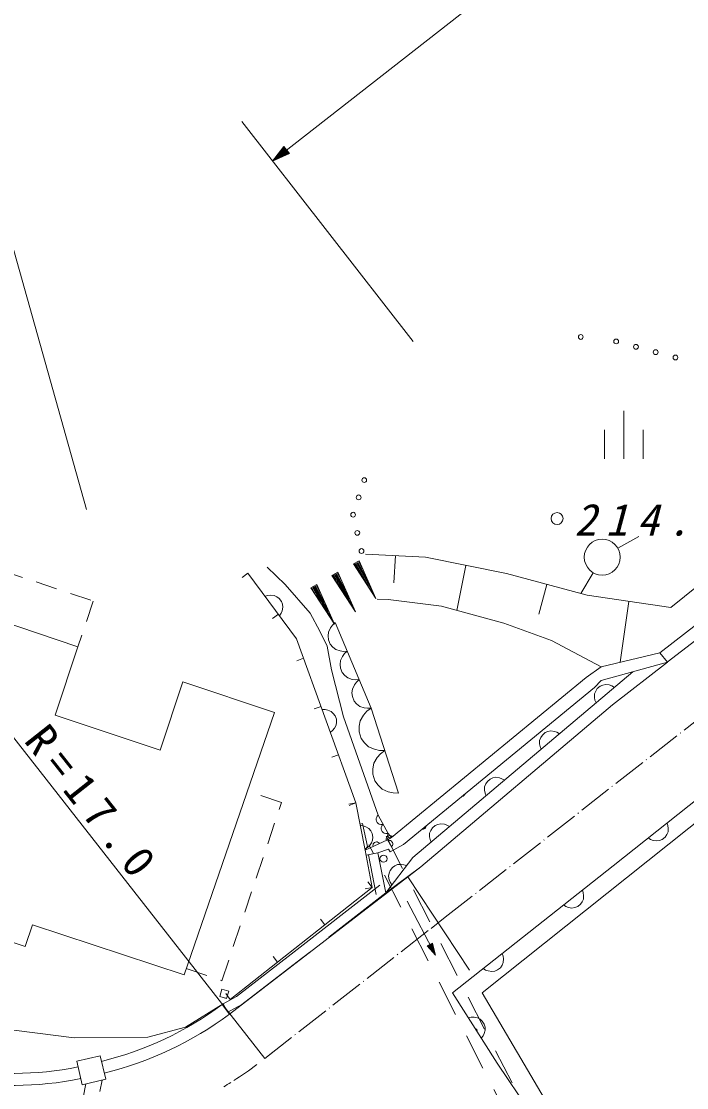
# Model space of a CAD drawing. Units: millimetres, scale not verified. Extents: x 40000 to 680000, y 20000 to 380000.
# Drawn here: x 362709 to 390340, y 267432 to 311715 of the extents above; entities that cross this region are included whole.
import ezdxf

# ---------------------------------------------------------------- set-up
doc = ezdxf.new("R2010")
doc.units = ezdxf.units.MM
doc.header["$LTSCALE"] = 1000
for name, pattern in [('USER2', [2.5, 1.5, -1]), ('USER3', [1.799999, 1.416393, -0.177049, 0.029508, -0.177049]), ('USER4', [2, 1.5, -0.5]), ('USER5', [4, 3, -1]), ('USER6', [1.5, 0.9, -0.6])]:
    doc.linetypes.add(name, pattern=pattern)
for name, color, linetype, lineweight in [('S-BGD', 7, 'Continuous', 13), ('S-BGD-HTXT', 6, 'Continuous', 13), ('S-BMK-SRVR', 3, 'Continuous', 13)]:
    doc.layers.add(name, color=color, linetype=linetype, lineweight=lineweight)
doc.styles.add('ＭＳ ゴシック', font='')
doc.styles.get('ＭＳ ゴシック').set_extended_font_data('MS Gothic')

msp = doc.modelspace()

# ---------------------------------------------------------------- linework, layer by layer
at = {"layer": 'S-BGD'}
for p, q in [((373617, 306523), (373141, 305913)), ((373202, 305961), (373620, 306489)), ((373263, 306008), (373615, 306450)), ((373615, 306450), (373776, 306243)), ((373848, 306227), (373617, 306523)), ((373620, 306489), (373816, 306238)), ((373141, 305913), (373848, 306227)), ((373816, 306238), (373203, 305962)), ((373776, 306243), (373263, 306008)), ((373322, 306054), (373610, 306410)), ((373737, 306248), (373322, 306054)), ((373382, 306102), (373605, 306371)), ((373697, 306253), (373382, 306102)), ((373441, 306148), (373600, 306331)), ((373658, 306257), (373441, 306148)), ((373502, 306195), (373595, 306292)), ((373607, 306277), (373502, 306195)), ((373618, 306262), (373502, 306195)), ((373595, 306292), (373618, 306262)), ((373600, 306331), (373658, 306257)), ((373605, 306371), (373697, 306253)), ((373610, 306410), (373737, 306248)), ((389224, 285495), (407668, 299795)), ((387728, 295541), (387728, 293541)), ((386928, 294746), (386928, 293546)), ((388528, 294746), (388528, 293546)), ((394951, 291651), (389681, 287371)), ((387488, 289830), (388359, 290320)), ((376738, 289308), (376506, 289182)), ((376506, 289182), (377437, 287753)), ((376706, 288879), (376547, 289170)), ((376577, 289186), (376921, 288556)), ((377142, 288222), (376606, 289203)), ((376636, 289219), (377357, 287898)), ((377202, 288254), (376666, 289235)), ((376689, 289247), (377033, 288617)), ((376881, 288975), (376722, 289266)), ((377437, 287753), (376738, 289308)), ((379488, 289458), (377000, 289592)), ((378244, 289525), (378184, 288398)), ((382859, 288789), (379488, 289458)), ((372120, 288802), (371879, 288623)), ((374141, 286067), (372120, 288802)), ((372917, 289046), (373672, 288329)), ((375850, 288841), (375605, 288707)), ((376278, 287690), (375711, 288729)), ((375743, 288746), (376506, 287348)), ((376342, 287725), (375774, 288764)), ((375798, 288777), (376163, 288109)), ((376002, 288488), (375834, 288796)), ((376590, 287194), (375850, 288841)), ((381174, 289123), (380801, 287247)), ((386203, 287879), (382859, 288789)), ((386453, 288816), (385945, 287955)), ((373672, 288329), (374710, 287140)), ((374980, 288326), (374735, 288192)), ((375132, 287973), (374963, 288281)), ((375720, 286679), (374980, 288326)), ((375605, 288707), (376590, 287194)), ((375816, 288387), (375648, 288695)), ((375680, 288712), (376044, 288044)), ((384531, 288334), (384196, 287101)), ((387282, 276649), (402071, 288398)), ((372833, 287837), (372950, 287873)), ((372950, 287873), (373064, 287883)), ((373064, 287883), (373209, 287872)), ((373209, 287872), (373322, 287819)), ((374735, 288192), (375720, 286679)), ((374946, 287872), (374778, 288180)), ((374809, 288197), (375174, 287529)), ((375408, 287175), (374841, 288214)), ((374872, 288231), (375636, 286833)), ((375471, 287210), (374904, 288249)), ((374928, 288262), (375292, 287594)), ((381848, 271371), (402674, 287966)), ((389681, 287371), (386203, 287879)), ((373322, 287819), (373420, 287745)), ((373420, 287745), (373512, 287620)), ((373512, 287620), (373554, 287505)), ((373554, 287505), (373571, 287381)), ((377948, 287699), (377484, 287722)), ((380152, 287421), (377948, 287699)), ((382751, 286725), (380152, 287421)), ((387942, 287625), (387573, 285102)), ((361266, 287012), (365060, 285744)), ((373385, 287090), (373144, 286912)), ((373498, 287131), (373428, 287033)), ((373541, 287237), (373498, 287131)), ((373571, 287381), (373541, 287237)), ((374710, 287140), (375107, 286385)), ((375545, 286523), (375464, 286353)), ((375631, 286642), (375545, 286523)), ((375748, 286744), (375631, 286642)), ((377239, 283195), (375748, 286744)), ((384723, 286005), (382751, 286725)), ((376604, 279257), (374141, 286067)), ((375107, 286385), (375409, 285762)), ((375464, 286353), (375448, 286193)), ((375448, 286193), (375462, 286035)), ((365060, 285744), (364109, 282899)), ((375409, 285762), (375597, 284781)), ((375462, 286035), (375539, 285852)), ((375539, 285852), (375641, 285731)), ((375641, 285731), (375767, 285631)), ((375767, 285631), (375946, 285571)), ((386788, 284915), (384723, 286005)), ((374433, 285262), (374150, 285160)), ((375946, 285571), (376089, 285551)), ((376042, 285340), (375961, 285170)), ((376128, 285459), (376042, 285340)), ((376089, 285551), (376245, 285561)), ((376245, 285561), (376128, 285459)), ((386788, 284915), (389224, 285495)), ((389224, 285495), (389548, 285101)), ((375597, 284781), (376088, 282837)), ((375961, 285170), (375945, 285010)), ((375945, 285010), (375959, 284852)), ((375959, 284852), (376036, 284669)), ((386171, 284471), (386788, 284915)), ((389548, 285101), (386788, 284335)), ((387257, 283331), (389548, 285101)), ((376036, 284669), (376138, 284549)), ((376138, 284549), (376264, 284448)), ((376264, 284448), (376443, 284388)), ((376443, 284388), (376586, 284368)), ((376586, 284368), (376742, 284378)), ((376742, 284378), (376625, 284277)), ((378084, 277826), (386171, 284471)), ((388100, 284699), (378965, 276984)), ((386788, 284335), (386513, 284054)), ((368472, 281441), (369423, 284286)), ((369423, 284286), (373217, 283018)), ((376458, 283987), (376441, 283827)), ((376539, 284157), (376458, 283987)), ((376625, 284277), (376539, 284157)), ((386513, 284054), (378577, 277532)), ((386517, 283784), (386562, 283901)), ((386562, 283901), (386629, 284003)), ((386629, 284003), (386748, 284103)), ((386748, 284103), (386860, 284153)), ((386860, 284153), (386983, 284178)), ((386983, 284178), (387128, 284157)), ((387128, 284157), (387237, 284121)), ((387237, 284121), (387340, 284057)), ((376441, 283827), (376456, 283670)), ((376456, 283670), (376533, 283486)), ((376533, 283486), (376635, 283366)), ((386515, 283639), (386517, 283784)), ((386532, 283526), (386515, 283639)), ((386576, 283412), (386532, 283526)), ((373217, 283018), (369470, 272116)), ((375156, 283260), (374874, 283158)), ((375203, 283132), (375324, 283134)), ((375324, 283134), (375436, 283111)), ((375436, 283111), (375572, 283059)), ((375572, 283059), (375666, 282976)), ((375666, 282976), (375739, 282877)), ((376635, 283366), (376761, 283266)), ((376761, 283266), (376940, 283205)), ((377058, 283064), (376920, 282903)), ((376940, 283205), (377083, 283186)), ((377239, 283195), (377058, 283064)), ((377083, 283186), (377239, 283195)), ((378372, 279666), (377239, 283195)), ((379294, 276601), (387257, 283331)), ((364109, 282899), (368472, 281441)), ((375739, 282877), (375792, 282731)), ((375799, 282609), (375780, 282485)), ((375792, 282731), (375799, 282609)), ((376088, 282837), (377527, 278749)), ((376781, 282669), (376737, 282441)), ((376920, 282903), (376781, 282669)), ((375638, 282266), (375543, 282192)), ((375709, 282356), (375638, 282266)), ((375780, 282485), (375709, 282356)), ((376737, 282441), (376737, 282212)), ((376737, 282212), (376825, 281939)), ((384346, 282075), (384464, 282175)), ((384464, 282175), (384577, 282224)), ((384577, 282224), (384699, 282249)), ((384699, 282249), (384845, 282228)), ((384845, 282228), (384953, 282192)), ((384953, 282192), (385056, 282128)), ((376825, 281939), (376958, 281752)), ((376958, 281752), (377126, 281592)), ((384232, 281710), (384233, 281855)), ((384249, 281597), (384232, 281710)), ((384233, 281855), (384279, 281972)), ((384279, 281972), (384346, 282075)), ((375880, 281258), (375598, 281156)), ((377126, 281592), (377375, 281483)), ((377375, 281483), (377580, 281436)), ((377624, 281300), (377486, 281138)), ((377580, 281436), (377805, 281431)), ((377805, 281431), (377624, 281300)), ((384292, 281483), (384249, 281597)), ((377347, 280904), (377303, 280676)), ((377486, 281138), (377347, 280904)), ((377303, 280676), (377304, 280447)), ((377304, 280447), (377391, 280174)), ((382293, 280295), (382416, 280320)), ((382416, 280320), (382561, 280299)), ((377391, 280174), (377524, 279988)), ((377524, 279988), (377692, 279828)), ((381948, 279781), (381950, 279926)), ((381950, 279926), (381995, 280043)), ((381995, 280043), (382062, 280146)), ((382062, 280146), (382180, 280246)), ((382180, 280246), (382293, 280295)), ((382561, 280299), (382670, 280263)), ((382670, 280263), (382773, 280200)), ((377692, 279828), (377941, 279718)), ((377941, 279718), (378146, 279672)), ((378146, 279672), (378372, 279666)), ((381965, 279668), (381948, 279781)), ((382009, 279554), (381965, 279668)), ((376604, 279257), (376310, 279200)), ((376604, 279257), (376322, 279155)), ((376604, 279257), (376984, 277293)), ((377467, 278668), (377446, 278608)), ((377446, 278608), (377446, 278554)), ((377446, 278554), (377457, 278501)), ((377491, 278711), (377467, 278668)), ((377527, 278749), (377491, 278711)), ((377527, 278749), (377946, 277993)), ((376781, 278380), (376879, 278398)), ((376791, 278328), (376911, 278310)), ((376879, 278398), (377091, 277450)), ((376911, 278310), (377018, 278269)), ((377018, 278269), (377144, 278196)), ((377144, 278196), (377223, 278098)), ((377223, 278098), (377279, 277989)), ((377457, 278501), (377489, 278443)), ((377489, 278443), (377528, 278406)), ((377528, 278406), (377574, 278377)), ((377574, 278377), (377636, 278363)), ((377636, 278363), (377685, 278362)), ((377677, 278290), (377656, 278230)), ((377656, 278230), (377656, 278176)), ((377656, 278176), (377666, 278123)), ((377666, 278123), (377699, 278065)), ((377701, 278333), (377677, 278290)), ((377685, 278362), (377737, 278371)), ((377737, 278371), (377701, 278333)), ((379666, 277998), (379711, 278114)), ((379711, 278114), (379778, 278217)), ((379778, 278217), (379897, 278317)), ((379897, 278317), (380009, 278366)), ((380009, 278366), (380132, 278391)), ((380132, 278391), (380277, 278370)), ((380277, 278370), (380386, 278334)), ((380386, 278334), (380489, 278271)), ((389522, 278429), (389562, 278314)), ((389562, 278314), (389576, 278201)), ((389576, 278201), (389570, 278055)), ((377916, 277728), (376984, 277293)), ((377295, 277715), (377256, 277596)), ((377279, 277989), (377307, 277837)), ((377307, 277837), (377295, 277715)), ((377699, 278065), (377738, 278028)), ((377738, 278028), (377783, 277999)), ((377783, 277999), (377845, 277985)), ((377845, 277985), (377894, 277984)), ((377863, 277737), (377864, 277771)), ((377870, 277701), (377863, 277737)), ((377864, 277771), (377872, 277814)), ((377872, 277814), (377892, 277846)), ((377892, 277846), (377917, 277873)), ((377894, 277984), (377946, 277993)), ((377916, 277728), (378084, 277826)), ((378091, 277407), (377916, 277728)), ((377917, 277873), (377957, 277896)), ((377924, 277947), (377919, 277916)), ((377919, 277916), (377924, 277889)), ((377932, 277971), (377924, 277947)), ((377924, 277889), (377934, 277864)), ((377946, 277993), (377932, 277971)), ((377932, 277699), (377968, 277705)), ((377934, 277864), (377955, 277838)), ((377946, 277993), (378084, 277826)), ((377955, 277838), (377978, 277824)), ((377957, 277896), (377993, 277905)), ((377968, 277705), (378002, 277703)), ((377978, 277824), (378003, 277814)), ((377993, 277905), (378030, 277906)), ((378002, 277703), (378045, 277694)), ((378003, 277814), (378035, 277813)), ((378030, 277906), (378072, 277892)), ((378035, 277813), (378059, 277816)), ((378045, 277694), (378076, 277673)), ((378059, 277816), (378084, 277826)), ((378072, 277892), (378102, 277876)), ((378076, 277673), (378102, 277648)), ((378102, 277876), (378129, 277852)), ((379664, 277852), (379666, 277998)), ((379681, 277739), (379664, 277852)), ((379725, 277625), (379681, 277739)), ((388840, 277740), (388739, 277807)), ((388947, 277701), (388840, 277740)), ((389092, 277676), (388947, 277701)), ((389215, 277697), (389092, 277676)), ((389329, 277743), (389215, 277697)), ((389451, 277839), (389329, 277743)), ((389521, 277940), (389451, 277839)), ((389570, 278055), (389521, 277940)), ((377081, 277403), (376975, 277345)), ((377091, 277450), (376984, 277293)), ((376984, 277293), (377285, 275741)), ((377166, 277480), (377081, 277403)), ((377256, 277596), (377166, 277480)), ((377310, 277483), (377314, 277518)), ((377314, 277447), (377310, 277483)), ((377314, 277518), (377326, 277560)), ((377326, 277560), (377349, 277590)), ((377349, 277590), (377376, 277614)), ((377376, 277614), (377418, 277634)), ((377418, 277634), (377455, 277639)), ((377455, 277639), (377492, 277637)), ((377492, 277637), (377533, 277619)), ((377513, 277186), (377964, 277335)), ((377533, 277619), (377561, 277600)), ((377561, 277600), (377586, 277574)), ((377964, 277335), (378022, 277229)), ((378577, 277532), (378022, 277229)), ((378100, 277462), (378076, 277435)), ((378117, 277492), (378100, 277462)), ((378102, 277648), (378125, 277607)), ((378132, 277533), (378117, 277492)), ((378125, 277607), (378132, 277571)), ((378132, 277571), (378132, 277533)), ((377513, 277186), (377023, 277089)), ((377120, 277108), (377450, 275449)), ((377843, 275528), (377513, 277186)), ((378965, 276984), (377843, 275528)), ((379294, 276601), (371348, 270482)), ((377843, 275528), (379294, 276601)), ((377962, 276211), (377982, 276335)), ((377982, 276335), (378026, 276449)), ((378026, 276449), (378121, 276572)), ((378121, 276572), (378220, 276644)), ((378220, 276644), (378335, 276694)), ((378335, 276694), (378481, 276704)), ((378481, 276704), (378595, 276692)), ((378595, 276692), (378709, 276652)), ((380618, 271376), (387282, 276649)), ((377285, 275741), (377100, 275976)), ((377991, 276069), (377962, 276211)), ((378032, 275962), (377991, 276069)), ((378099, 275860), (378032, 275962)), ((381316, 272312), (378760, 276190)), ((371381, 271100), (377285, 275741)), ((377596, 275843), (373919, 272972)), ((377285, 275741), (376991, 275683)), ((386008, 275641), (386048, 275526)), ((386048, 275526), (386061, 275413)), ((362874, 273295), (357304, 275157)), ((378737, 275181), (379908, 272938)), ((385324, 274954), (385223, 275021)), ((385935, 275052), (385814, 274956)), ((386006, 275152), (385935, 275052)), ((386055, 275267), (386006, 275152)), ((386061, 275413), (386055, 275267)), ((385432, 274915), (385324, 274954)), ((385577, 274889), (385432, 274915)), ((385700, 274910), (385577, 274889)), ((385814, 274956), (385700, 274910)), ((363178, 274195), (362874, 273295)), ((369470, 272116), (363178, 274195)), ((375317, 274194), (375132, 274430)), ((379788, 273439), (379566, 273323)), ((379566, 273323), (379908, 272938)), ((379588, 273321), (379777, 273419)), ((379885, 272983), (379588, 273321)), ((379614, 273313), (379769, 273394)), ((379861, 273029), (379614, 273313)), ((379639, 273305), (379761, 273369)), ((379838, 273073), (379639, 273305)), ((379664, 273297), (379753, 273343)), ((379814, 273119), (379664, 273297)), ((379690, 273289), (379745, 273318)), ((379791, 273163), (379690, 273289)), ((379715, 273281), (379737, 273293)), ((379767, 273208), (379715, 273281)), ((379726, 273287), (379767, 273208)), ((379737, 273293), (379767, 273208)), ((379745, 273318), (379791, 273163)), ((379753, 273343), (379814, 273119)), ((379761, 273369), (379838, 273073)), ((379769, 273394), (379861, 273029)), ((379777, 273419), (379884, 272984)), ((379908, 272938), (379788, 273439)), ((373919, 272972), (371644, 271216)), ((373349, 272647), (373164, 272883)), ((382676, 273005), (382716, 272890)), ((382716, 272890), (382729, 272776)), ((381992, 272317), (381892, 272384)), ((382603, 272415), (382482, 272319)), ((382674, 272516), (382603, 272415)), ((382723, 272631), (382674, 272516)), ((382729, 272776), (382723, 272631)), ((382100, 272278), (381992, 272317)), ((382245, 272252), (382100, 272278)), ((382368, 272273), (382245, 272252)), ((382482, 272319), (382368, 272273)), ((371037, 271524), (370948, 271221)), ((371325, 271439), (371037, 271524)), ((370948, 271221), (371235, 271136)), ((371644, 271216), (371095, 270911)), ((371381, 271100), (371196, 271336)), ((371235, 271136), (371325, 271439)), ((382465, 268443), (380618, 271376)), ((385324, 265480), (381848, 271371)), ((369524, 269944), (371095, 270911)), ((371348, 270482), (371049, 270883)), ((371289, 270562), (371095, 270911)), ((381275, 270333), (381394, 270360)), ((381394, 270360), (381508, 270361)), ((381508, 270361), (381652, 270339)), ((381652, 270339), (381761, 270278)), ((381761, 270278), (381853, 270198)), ((381853, 270198), (381936, 270066)), ((361427, 269944), (364901, 269500)), ((367956, 269534), (369524, 269944)), ((381936, 269682), (381885, 269579)), ((381936, 270066), (381969, 269948)), ((381977, 269823), (381936, 269682)), ((381969, 269948), (381977, 269823)), ((364901, 269500), (367956, 269534)), ((381885, 269579), (381808, 269486)), ((365009, 268528), (365982, 268758)), ((365238, 267555), (365009, 268528)), ((365982, 268758), (366212, 267785)), ((382465, 268443), (385165, 264463)), ((366212, 267785), (365238, 267555))]:
    msp.add_line(p, q, dxfattribs=at)
at = {"layer": 'S-BGD', "linetype": 'USER2'}
for p, q in [((389530, 285100), (407973, 299399)), ((377860, 277876), (384860, 264155)), ((384147, 263791), (377147, 277513))]:
    msp.add_line(p, q, dxfattribs=at)
at = {"layer": 'S-BGD', "linetype": 'USER6'}
for p, q in [((361900, 288909), (365694, 287641)), ((365694, 287641), (365060, 285744)), ((373512, 279273), (372097, 279759)), ((371036, 271871), (373512, 279273)), ((369561, 272378), (371036, 271871))]:
    msp.add_line(p, q, dxfattribs=at)
at = {"layer": 'S-BGD', "linetype": 'USER5'}
for p, q in [((377843, 275528), (374164, 272655)), ((374164, 272655), (371865, 270881)), ((371865, 270881), (371289, 270562))]:
    msp.add_line(p, q, dxfattribs=at)
at = {"layer": 'S-BGD', "linetype": 'USER3'}
for p, q in [((379724, 274049), (380314, 274511)), ((373021, 268800), (373112, 268872))]:
    msp.add_line(p, q, dxfattribs=at)
at = {"layer": 'S-BGD', "linetype": 'USER4'}
for p, q in [((364491, 263103), (365383, 267589)), ((365192, 263346), (366067, 267750))]:
    msp.add_line(p, q, dxfattribs=at)
at = {"layer": 'S-BGD'}
for centre, radius in [((385942, 298608), 99.5), ((387413, 298421), 99.5), ((388233, 298198), 99.5), ((389053, 297975), 99.5), ((389872, 297753), 99.5), ((376951, 292664), 99.5), ((376719, 291945), 99.5), ((376487, 291225), 99.5), ((384956, 291066), 249), ((376661, 290471), 99.5), ((386834, 289462), 746), ((376835, 289717), 99.5), ((377753, 276942), 149)]:
    msp.add_circle(centre, radius, dxfattribs=at)
for centre, radius, start, end in [((380995, 279679), 149, 275.6434, 343.1889), ((379374, 278310), 149, 259.2536, 359.5787), ((363772, 280610), 12000, 308.0255, 308.0638), ((362697, 282119), 14000, 283.8036, 306.6236), ((363772, 280610), 12500, 306.7982, 306.8284), ((362336, 282025), 14000, 238.0366, 281.2357), ((362696, 282118), 14500, 283.7883, 306.6326), ((362336, 282025), 14500, 238.0366, 281.3063), ((381498, 269764), 149, 352.496, 71.9114)]:
    msp.add_arc(centre, radius, start, end, dxfattribs=at)
at = {"layer": 'S-BGD-HTXT'}
for p, q in [((373141, 305913), (417042, 340217)), ((378982, 298424), (371862, 307554)), ((365416, 291446), (362204, 302894)), ((372817, 268641), (362336, 282025))]:
    msp.add_line(p, q, dxfattribs=at)
at = {"layer": 'S-BMK-SRVR', "linetype": 'USER3'}
for p, q in [((380314, 274511), (393013, 284455)), ((372817, 268641), (379724, 274049))]:
    msp.add_line(p, q, dxfattribs=at)
at = {"layer": 'S-BMK-SRVR'}
for start, end in [(302.7462, 306.6813), (301.1065, 302.2543)]:
    msp.add_arc((362336, 282025), 17000, start, end, dxfattribs=at)

# ---------------------------------------------------------------- texts
at = {"layer": 'S-BGD', "insert": (385680, 290339), "char_height": 1320, "attachment_point": 7, "style": 'ＭＳ ゴシック'}
msp.add_mtext('\\T1.44;\\Q15;214.5', dxfattribs=at)
at = {"layer": 'S-BGD-HTXT', "insert": (362764, 281821), "char_height": 1320, "attachment_point": 7, "rotation": 308.3, "style": 'ＭＳ ゴシック'}
msp.add_mtext('\\T1.44;R=17.0', dxfattribs=at)

doc.saveas('drawing.dxf')
